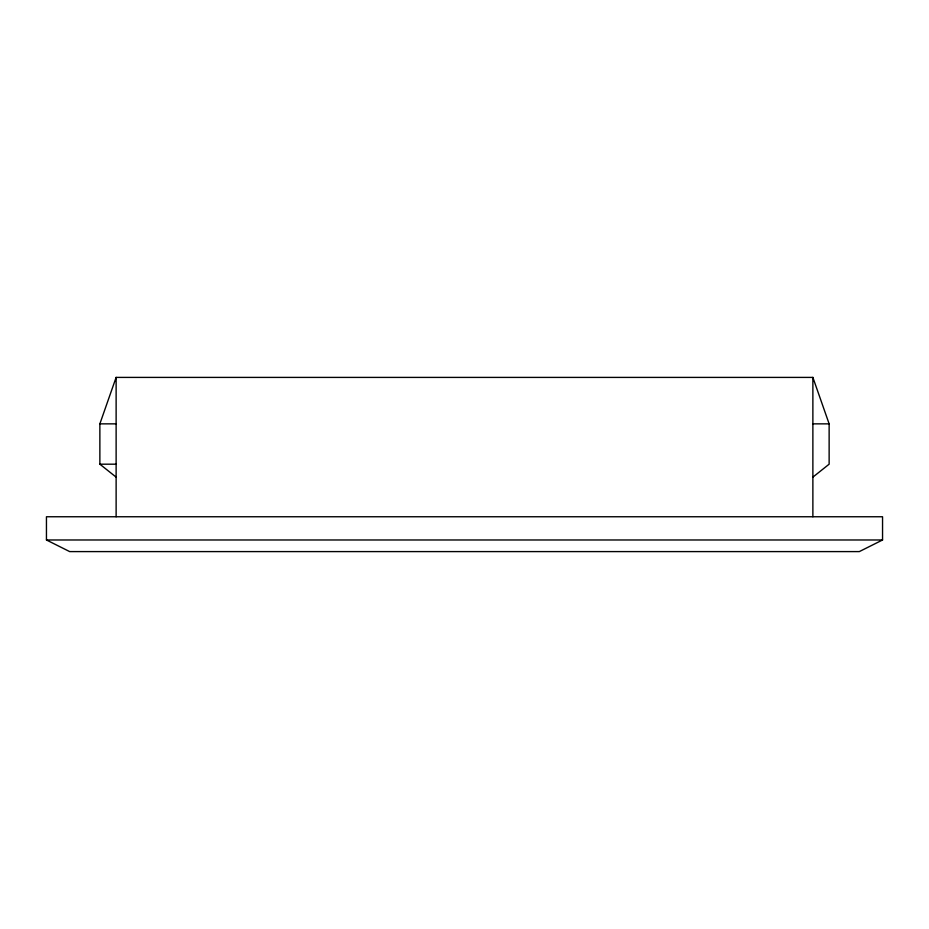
<?xml version="1.0" encoding="UTF-8"?>
<svg xmlns="http://www.w3.org/2000/svg" width="929" height="929" viewBox="0 0 929 929"><rect width="100%" height="100%" fill="white"/><g stroke="black" fill="none" stroke-linecap="round" stroke-linejoin="round"><path stroke-width="1.39" d="M116.125 477.134L99.867 464.186L99.867 423.856L116.125 377.406L812.875 377.406L829.132 423.856L829.132 464.186L812.875 477.134M882.55 539.981L859.325 551.594L69.675 551.594L46.45 539.981L46.45 516.756L882.55 516.756L882.55 539.981L46.45 539.981M99.867 423.856L116.125 423.856M812.875 423.856L829.132 423.856M99.867 464.186L116.125 464.186M812.875 377.406L812.875 516.756M116.125 377.406L116.125 516.756"/></g></svg>
